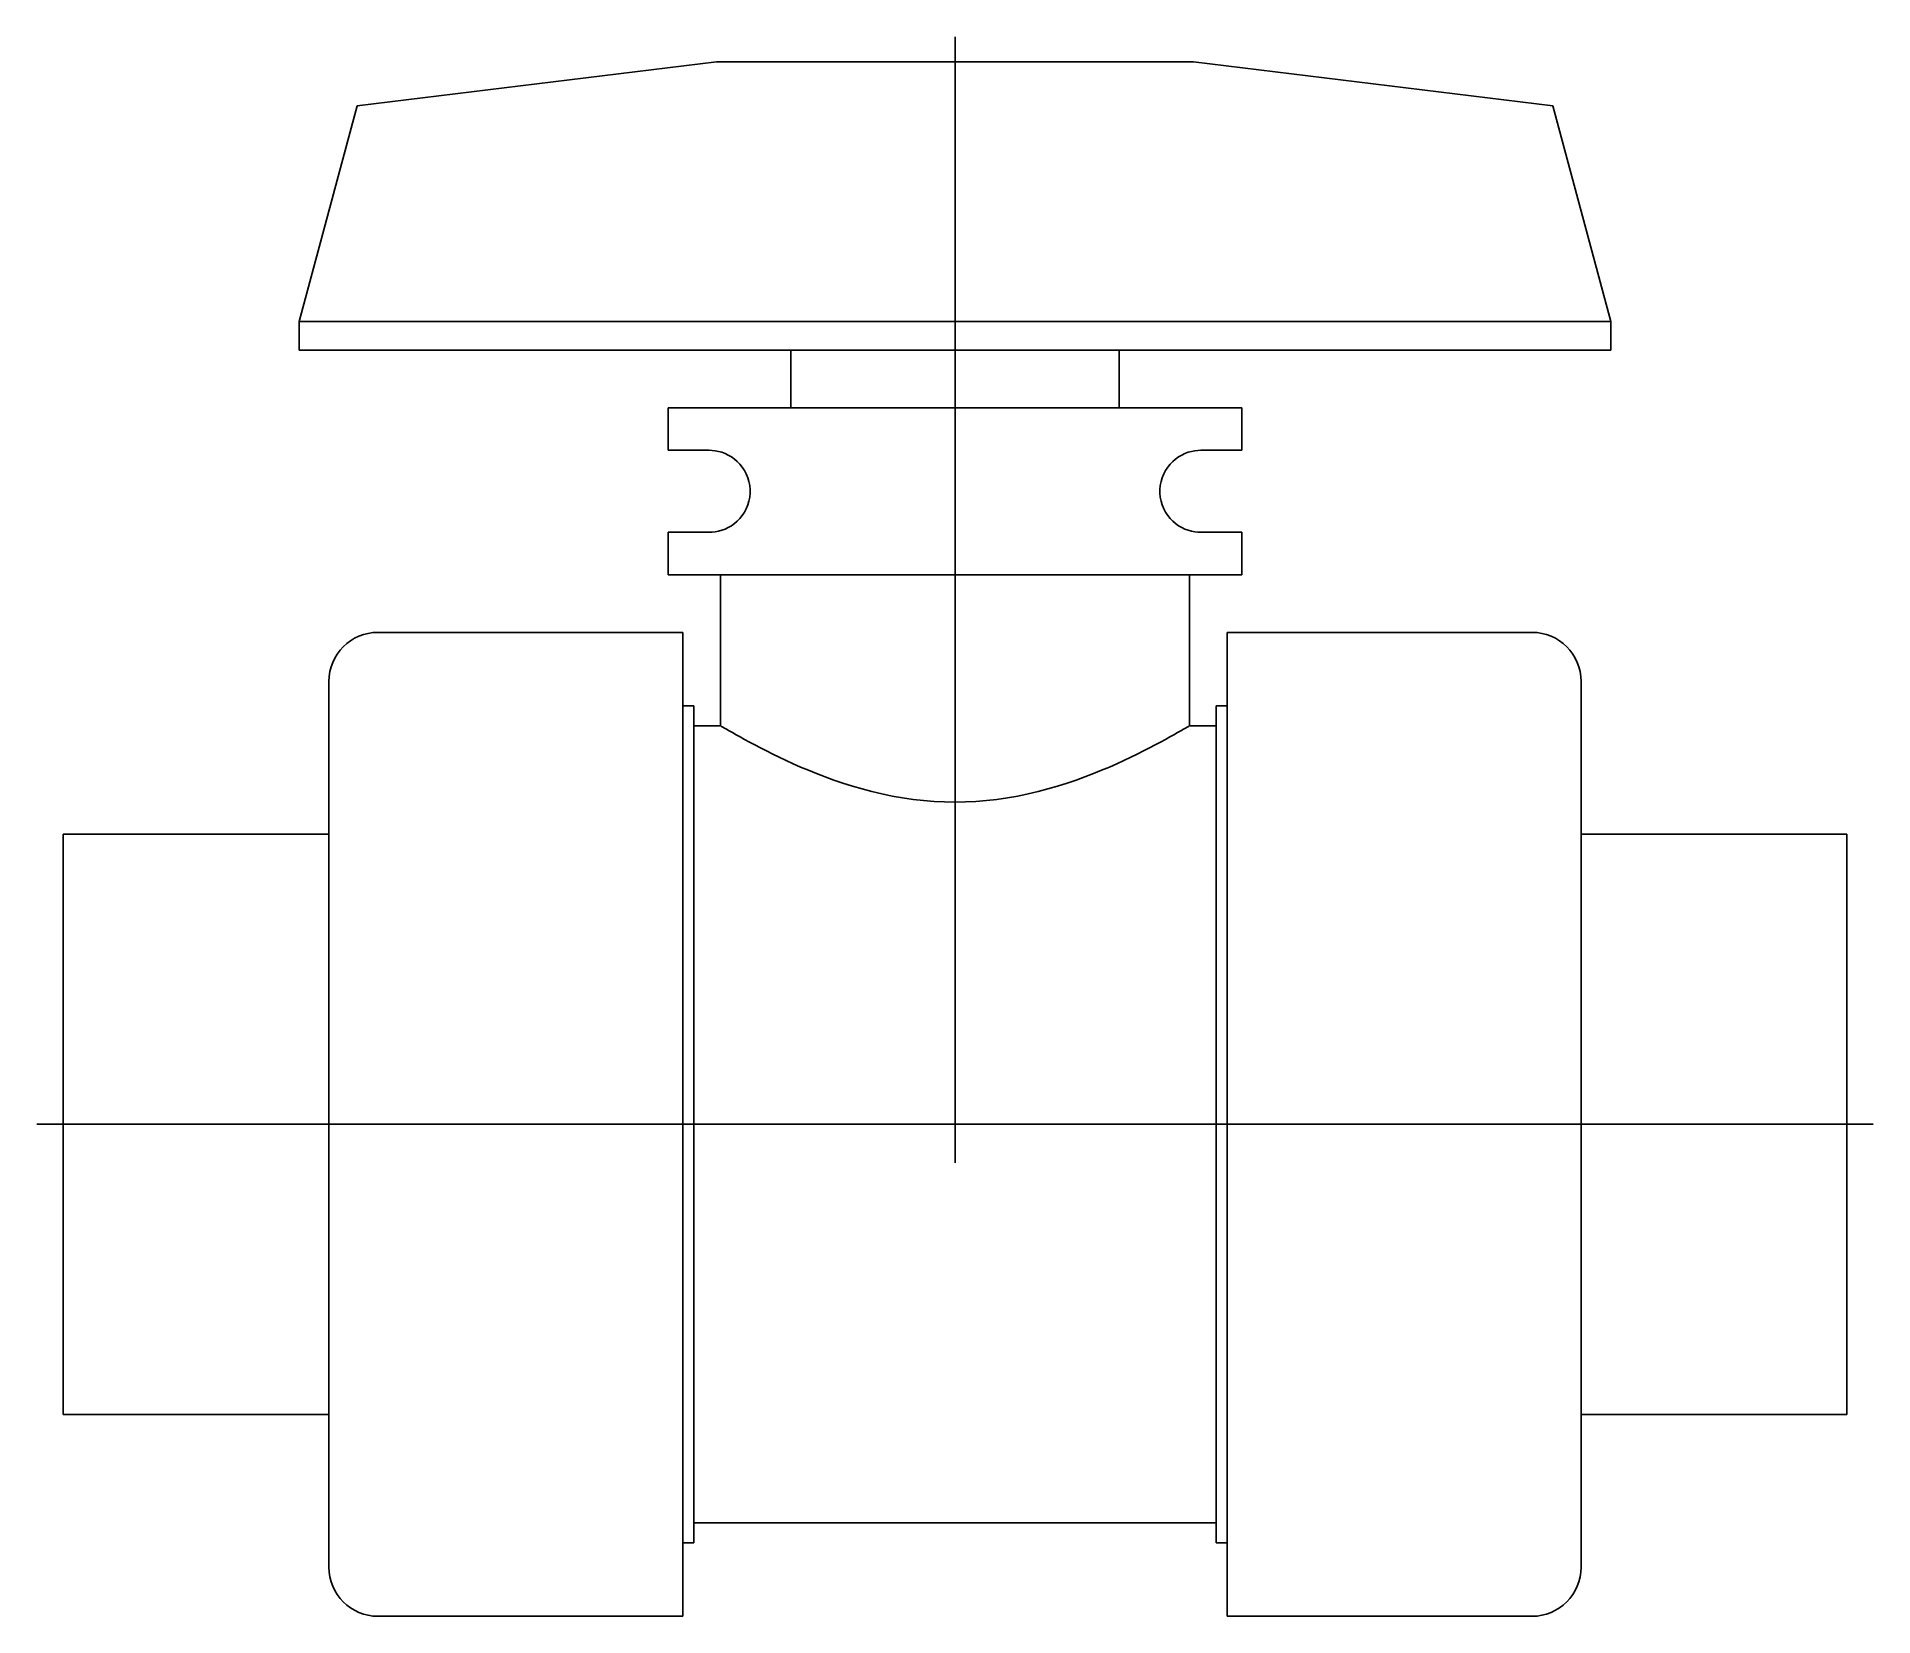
# Model space of a CAD drawing. Extents: x -0.08 to 5.52, y -1.5 to 3.32.
import ezdxf

# ---------------------------------------------------------------- set-up
doc = ezdxf.new("R2010")
doc.units = 0
doc.header["$MEASUREMENT"] = 0
doc.layers.get('0').update_dxf_attribs({"linetype": 'CONTINUOUS'})

msp = doc.modelspace()

# ---------------------------------------------------------------- linework, layer by layer
at = {"color": 3, "linetype": 'Continuous'}
for p, q in [((2.72, -0.118), (2.72, 3.316)), ((-0.081, 0), (5.521, 0))]:
    msp.add_line(p, q, dxfattribs=at)
at = {"color": 7, "linetype": 'Continuous'}
for p, q in [((0.8961, 3.1054), (1.9927, 3.24)), ((1.9927, 3.24), (3.4473, 3.24)), ((3.4473, 3.24), (4.5439, 3.1054)), ((0.72, 2.448), (0.8961, 3.1054)), ((4.5439, 3.1054), (4.72, 2.448)), ((4.72, 2.448), (0.72, 2.448)), ((0.72, 2.36), (0.72, 2.448)), ((4.72, 2.36), (4.72, 2.448)), ((0.72, 2.36), (4.72, 2.36)), ((2.2195, 2.36), (2.2195, 2.185)), ((3.2205, 2.185), (3.2205, 2.36)), ((2.2025, 2.185), (1.845, 2.185)), ((1.845, 2.055), (1.845, 2.185)), ((3.2375, 2.185), (2.2025, 2.185)), ((3.595, 2.185), (3.2375, 2.185)), ((3.595, 2.055), (3.595, 2.185)), ((1.845, 2.055), (1.97, 2.055)), ((1.97, 2.055), (1.9791, 2.0547)), ((1.9791, 2.0547), (1.9887, 2.0536)), ((1.9887, 2.0536), (1.9986, 2.0517)), ((1.9986, 2.0517), (2.0086, 2.0489)), ((2.0086, 2.0489), (2.0187, 2.0451)), ((2.0187, 2.0451), (2.0285, 2.0404)), ((2.0285, 2.0404), (2.0381, 2.0348)), ((2.0381, 2.0348), (2.0472, 2.0283)), ((2.0472, 2.0283), (2.0558, 2.0209)), ((2.0558, 2.0209), (2.0636, 2.0128)), ((3.3764, 2.0128), (3.3842, 2.0209)), ((3.3842, 2.0209), (3.3928, 2.0283)), ((3.3928, 2.0283), (3.4019, 2.0348)), ((3.4019, 2.0348), (3.4115, 2.0404)), ((3.4115, 2.0404), (3.4213, 2.0451)), ((3.4213, 2.0451), (3.4314, 2.0489)), ((3.4314, 2.0489), (3.4414, 2.0517)), ((3.4414, 2.0517), (3.4513, 2.0536)), ((3.4513, 2.0536), (3.4609, 2.0547)), ((3.4609, 2.0547), (3.47, 2.055)), ((3.47, 2.055), (3.595, 2.055)), ((2.0636, 2.0128), (2.0709, 2.0038)), ((2.0709, 2.0038), (2.0775, 1.9938)), ((2.0775, 1.9938), (2.0832, 1.983)), ((2.0832, 1.983), (2.0879, 1.9716)), ((2.0879, 1.9716), (2.0914, 1.9599)), ((3.3486, 1.9599), (3.3521, 1.9716)), ((3.3521, 1.9716), (3.3568, 1.983)), ((3.3568, 1.983), (3.3625, 1.9938)), ((3.3625, 1.9938), (3.3691, 2.0038)), ((3.3691, 2.0038), (3.3764, 2.0128)), ((2.0914, 1.9599), (2.0937, 1.9479)), ((2.0937, 1.9121), (2.0914, 1.9001)), ((2.0937, 1.9479), (2.0949, 1.9359)), ((2.0949, 1.9241), (2.0937, 1.9121)), ((2.0949, 1.9359), (2.0949, 1.9241)), ((3.3451, 1.9359), (3.3463, 1.9479)), ((3.3451, 1.9241), (3.3451, 1.9359)), ((3.3463, 1.9121), (3.3451, 1.9241)), ((3.3463, 1.9479), (3.3486, 1.9599)), ((3.3486, 1.9001), (3.3463, 1.9121)), ((2.0709, 1.8562), (2.0636, 1.8472)), ((2.0775, 1.8662), (2.0709, 1.8562)), ((2.0832, 1.877), (2.0775, 1.8662)), ((2.0879, 1.8884), (2.0832, 1.877)), ((2.0914, 1.9001), (2.0879, 1.8884)), ((3.3521, 1.8884), (3.3486, 1.9001)), ((3.3568, 1.877), (3.3521, 1.8884)), ((3.3625, 1.8662), (3.3568, 1.877)), ((3.3691, 1.8562), (3.3625, 1.8662)), ((3.3764, 1.8472), (3.3691, 1.8562)), ((1.97, 1.805), (1.845, 1.805)), ((1.845, 1.675), (1.845, 1.805)), ((1.9791, 1.8053), (1.97, 1.805)), ((1.9887, 1.8064), (1.9791, 1.8053)), ((1.9986, 1.8083), (1.9887, 1.8064)), ((2.0086, 1.8111), (1.9986, 1.8083)), ((2.0187, 1.8149), (2.0086, 1.8111)), ((2.0285, 1.8196), (2.0187, 1.8149)), ((2.0381, 1.8252), (2.0285, 1.8196)), ((2.0472, 1.8317), (2.0381, 1.8252)), ((2.0558, 1.8391), (2.0472, 1.8317)), ((2.0636, 1.8472), (2.0558, 1.8391)), ((3.3842, 1.8391), (3.3764, 1.8472)), ((3.3928, 1.8317), (3.3842, 1.8391)), ((3.4019, 1.8252), (3.3928, 1.8317)), ((3.4115, 1.8196), (3.4019, 1.8252)), ((3.4213, 1.8149), (3.4115, 1.8196)), ((3.4314, 1.8111), (3.4213, 1.8149)), ((3.4414, 1.8083), (3.4314, 1.8111)), ((3.4513, 1.8064), (3.4414, 1.8083)), ((3.4609, 1.8053), (3.4513, 1.8064)), ((3.47, 1.805), (3.4609, 1.8053)), ((3.595, 1.805), (3.47, 1.805)), ((3.595, 1.675), (3.595, 1.805)), ((1.845, 1.675), (2.2025, 1.675)), ((2.005, 1.675), (2.005, 1.215)), ((2.2025, 1.675), (2.72, 1.675)), ((2.72, 1.675), (3.2375, 1.675)), ((3.2375, 1.675), (3.595, 1.675)), ((3.435, 1.215), (3.435, 1.675)), ((1.89, 1.5), (0.96, 1.5)), ((1.89, 1.5), (1.89, -1.5)), ((3.55, -1.5), (3.55, 1.5)), ((4.48, 1.5), (3.55, 1.5)), ((0.81, 1.35), (0.81, -1.35)), ((4.63, -1.35), (4.63, 1.35)), ((1.9232, 1.2757), (1.89, 1.2757)), ((1.9232, -1.2757), (1.9232, 1.2757)), ((3.5168, 1.2757), (3.5168, -1.2757)), ((3.55, 1.2757), (3.5168, 1.2757)), ((2.005, 1.215), (1.9232, 1.215)), ((2.0057, 1.2146), (2.005, 1.215)), ((2.0079, 1.2133), (2.0057, 1.2146)), ((2.0115, 1.2112), (2.0079, 1.2133)), ((2.0166, 1.2082), (2.0115, 1.2112)), ((2.0233, 1.2043), (2.0166, 1.2082)), ((2.0314, 1.1997), (2.0233, 1.2043)), ((2.041, 1.1942), (2.0314, 1.1997)), ((2.052, 1.188), (2.041, 1.1942)), ((2.0643, 1.1811), (2.052, 1.188)), ((2.078, 1.1735), (2.0643, 1.1811)), ((3.3757, 1.1811), (3.362, 1.1735)), ((3.388, 1.188), (3.3757, 1.1811)), ((3.399, 1.1942), (3.388, 1.188)), ((3.4086, 1.1997), (3.399, 1.1942)), ((3.4167, 1.2043), (3.4086, 1.1997)), ((3.4234, 1.2082), (3.4167, 1.2043)), ((3.4285, 1.2112), (3.4234, 1.2082)), ((3.4321, 1.2133), (3.4285, 1.2112)), ((3.4343, 1.2146), (3.4321, 1.2133)), ((3.435, 1.215), (3.4343, 1.2146)), ((3.5168, 1.215), (3.435, 1.215)), ((2.093, 1.1654), (2.078, 1.1735)), ((2.1092, 1.1568), (2.093, 1.1654)), ((2.1265, 1.1477), (2.1092, 1.1568)), ((2.1448, 1.1384), (2.1265, 1.1477)), ((2.1641, 1.1287), (2.1448, 1.1384)), ((2.1841, 1.119), (2.1641, 1.1287)), ((3.2759, 1.1287), (3.2559, 1.119)), ((3.2952, 1.1384), (3.2759, 1.1287)), ((3.3135, 1.1477), (3.2952, 1.1384)), ((3.3308, 1.1568), (3.3135, 1.1477)), ((3.347, 1.1654), (3.3308, 1.1568)), ((3.362, 1.1735), (3.347, 1.1654)), ((2.2049, 1.1092), (2.1841, 1.119)), ((2.2264, 1.0994), (2.2049, 1.1092)), ((2.249, 1.0894), (2.2264, 1.0994)), ((2.2728, 1.0794), (2.249, 1.0894)), ((2.2976, 1.0693), (2.2728, 1.0794)), ((2.3236, 1.0593), (2.2976, 1.0693)), ((3.1424, 1.0693), (3.1164, 1.0593)), ((3.1672, 1.0794), (3.1424, 1.0693)), ((3.191, 1.0894), (3.1672, 1.0794)), ((3.2136, 1.0994), (3.191, 1.0894)), ((3.2351, 1.1092), (3.2136, 1.0994)), ((3.2559, 1.119), (3.2351, 1.1092)), ((2.3505, 1.0495), (2.3236, 1.0593)), ((2.3783, 1.0401), (2.3505, 1.0495)), ((2.407, 1.031), (2.3783, 1.0401)), ((2.4364, 1.0225), (2.407, 1.031)), ((2.4665, 1.0145), (2.4364, 1.0225)), ((2.4972, 1.0073), (2.4665, 1.0145)), ((2.9735, 1.0145), (2.9428, 1.0073)), ((3.0036, 1.0225), (2.9735, 1.0145)), ((3.033, 1.031), (3.0036, 1.0225)), ((3.0617, 1.0401), (3.033, 1.031)), ((3.0895, 1.0495), (3.0617, 1.0401)), ((3.1164, 1.0593), (3.0895, 1.0495)), ((2.5284, 1.0008), (2.4972, 1.0073)), ((2.56, 0.9953), (2.5284, 1.0008)), ((2.5919, 0.9907), (2.56, 0.9953)), ((2.624, 0.987), (2.5919, 0.9907)), ((2.6561, 0.9844), (2.624, 0.987)), ((2.6882, 0.9829), (2.6561, 0.9844)), ((2.72, 0.9823), (2.6882, 0.9829)), ((2.7518, 0.9829), (2.72, 0.9823)), ((2.7839, 0.9844), (2.7518, 0.9829)), ((2.816, 0.987), (2.7839, 0.9844)), ((2.8481, 0.9907), (2.816, 0.987)), ((2.88, 0.9953), (2.8481, 0.9907)), ((2.9116, 1.0008), (2.88, 0.9953)), ((2.9428, 1.0073), (2.9116, 1.0008)), ((0, 0.885), (0, -0.885)), ((0.81, 0.885), (0, 0.885)), ((5.44, 0.885), (4.63, 0.885)), ((5.44, -0.885), (5.44, 0.885)), ((0, -0.885), (0.81, -0.885)), ((4.63, -0.885), (5.44, -0.885)), ((1.9232, -1.215), (3.5168, -1.215)), ((1.89, -1.2757), (1.9232, -1.2757)), ((3.5168, -1.2757), (3.55, -1.2757)), ((0.96, -1.5), (1.89, -1.5)), ((3.55, -1.5), (4.48, -1.5))]:
    msp.add_line(p, q, dxfattribs=at)
for centre, start, end in [((0.96, 1.35), 90, 180), ((4.48, 1.35), 0, 90), ((0.96, -1.35), 180, 270), ((4.48, -1.35), 270, 0)]:
    msp.add_arc(centre, 0.15, start, end, dxfattribs=at)

doc.saveas('drawing.dxf')
